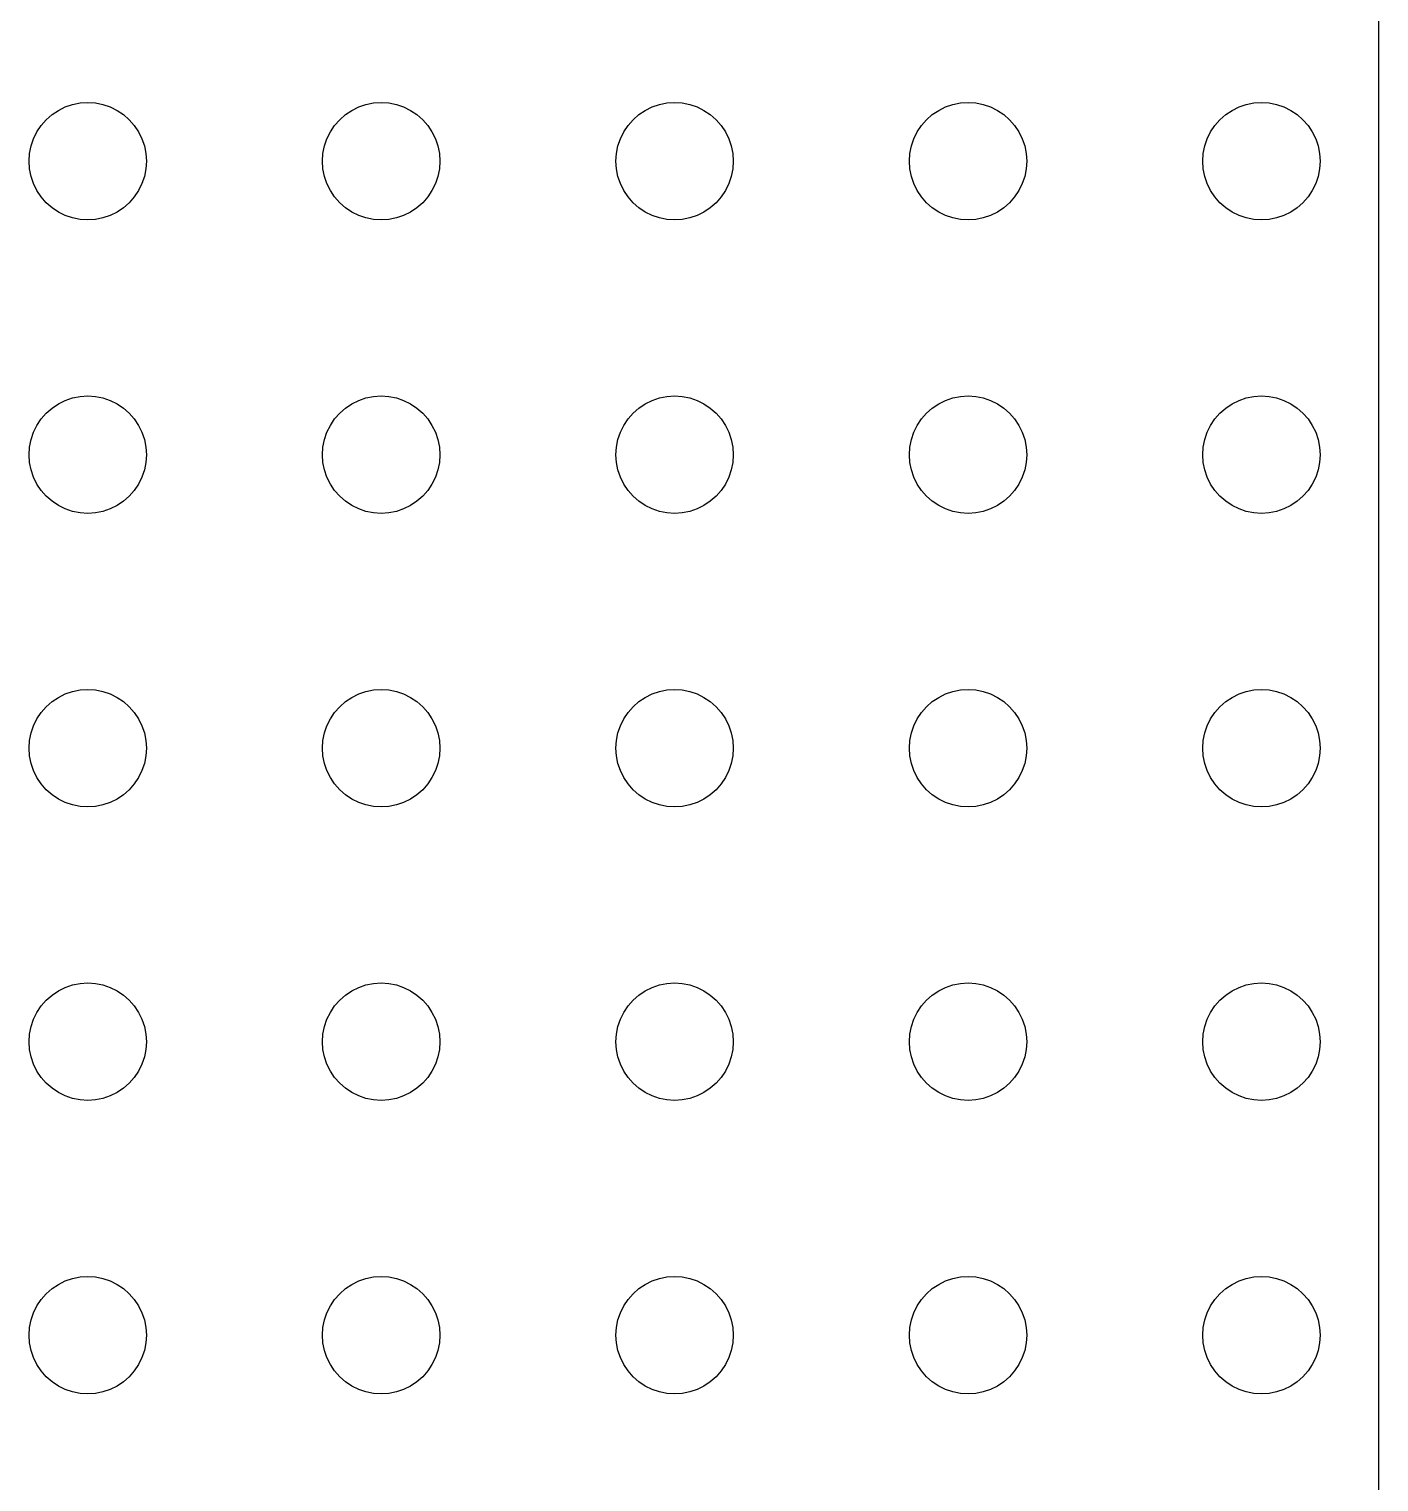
# Model space of a CAD drawing. Header units: metres. Extents: x -149 to 149, y -149 to 149.
# Drawn here: x 79.5 to 148.5, y 0 to 74.3 of the extents above; entities that cross this region are included whole.
import ezdxf

# ---------------------------------------------------------------- set-up
doc = ezdxf.new("R2010")
doc.units = ezdxf.units.M

msp = doc.modelspace()

# ---------------------------------------------------------------- linework, layer by layer
for p, q in [((148.505, -143.505), (148.505, 143.505)), ((80.3787, 69.6213), (80.6737, 69.8801)), ((80.6737, 69.8801), (81, 70.0981)), ((81, 70.0981), (81.3519, 70.2716)), ((81.3519, 70.2716), (81.7235, 70.3978)), ((81.7235, 70.3978), (82.1084, 70.4743)), ((82.1084, 70.4743), (82.5, 70.5)), ((82.5, 70.5), (82.8916, 70.4743)), ((82.8916, 70.4743), (83.2765, 70.3978)), ((83.2765, 70.3978), (83.648, 70.2716)), ((83.648, 70.2716), (84, 70.0981)), ((84, 70.0981), (84.3263, 69.8801)), ((84.3263, 69.8801), (84.6213, 69.6213)), ((95.3787, 69.6213), (95.6737, 69.8801)), ((95.6737, 69.8801), (96, 70.0981)), ((96, 70.0981), (96.3519, 70.2716)), ((96.3519, 70.2716), (96.7235, 70.3978)), ((96.7235, 70.3978), (97.1084, 70.4743)), ((97.1084, 70.4743), (97.5, 70.5)), ((97.5, 70.5), (97.8916, 70.4743)), ((97.8916, 70.4743), (98.2765, 70.3978)), ((98.2765, 70.3978), (98.648, 70.2716)), ((98.648, 70.2716), (99, 70.0981)), ((99, 70.0981), (99.3263, 69.8801)), ((99.3263, 69.8801), (99.6213, 69.6213)), ((110.379, 69.6213), (110.674, 69.8801)), ((110.674, 69.8801), (111, 70.0981)), ((111, 70.0981), (111.352, 70.2716)), ((111.352, 70.2716), (111.724, 70.3978)), ((111.724, 70.3978), (112.108, 70.4743)), ((112.108, 70.4743), (112.5, 70.5)), ((112.5, 70.5), (112.892, 70.4743)), ((112.892, 70.4743), (113.276, 70.3978)), ((113.276, 70.3978), (113.648, 70.2716)), ((113.648, 70.2716), (114, 70.0981)), ((114, 70.0981), (114.326, 69.8801)), ((114.326, 69.8801), (114.621, 69.6213)), ((125.379, 69.6213), (125.674, 69.8801)), ((125.674, 69.8801), (126, 70.0981)), ((126, 70.0981), (126.352, 70.2716)), ((126.352, 70.2716), (126.724, 70.3978)), ((126.724, 70.3978), (127.108, 70.4743)), ((127.108, 70.4743), (127.5, 70.5)), ((127.5, 70.5), (127.892, 70.4743)), ((127.892, 70.4743), (128.276, 70.3978)), ((128.276, 70.3978), (128.648, 70.2716)), ((128.648, 70.2716), (129, 70.0981)), ((129, 70.0981), (129.326, 69.8801)), ((129.326, 69.8801), (129.621, 69.6213)), ((140.379, 69.6213), (140.674, 69.8801)), ((140.674, 69.8801), (141, 70.0981)), ((141, 70.0981), (141.352, 70.2716)), ((141.352, 70.2716), (141.724, 70.3978)), ((141.724, 70.3978), (142.108, 70.4743)), ((142.108, 70.4743), (142.5, 70.5)), ((142.5, 70.5), (142.892, 70.4743)), ((142.892, 70.4743), (143.276, 70.3978)), ((143.276, 70.3978), (143.648, 70.2716)), ((143.648, 70.2716), (144, 70.0981)), ((144, 70.0981), (144.326, 69.8801)), ((144.326, 69.8801), (144.621, 69.6213)), ((79.9019, 69), (80.1199, 69.3263)), ((80.1199, 69.3263), (80.3787, 69.6213)), ((84.6213, 69.6213), (84.8801, 69.3263)), ((84.8801, 69.3263), (85.0981, 69)), ((94.9019, 69), (95.1199, 69.3263)), ((95.1199, 69.3263), (95.3787, 69.6213)), ((99.6213, 69.6213), (99.8801, 69.3263)), ((99.8801, 69.3263), (100.098, 69)), ((109.902, 69), (110.12, 69.3263)), ((110.12, 69.3263), (110.379, 69.6213)), ((114.621, 69.6213), (114.88, 69.3263)), ((114.88, 69.3263), (115.098, 69)), ((124.902, 69), (125.12, 69.3263)), ((125.12, 69.3263), (125.379, 69.6213)), ((129.621, 69.6213), (129.88, 69.3263)), ((129.88, 69.3263), (130.098, 69)), ((139.902, 69), (140.12, 69.3263)), ((140.12, 69.3263), (140.379, 69.6213)), ((144.621, 69.6213), (144.88, 69.3263)), ((144.88, 69.3263), (145.098, 69)), ((79.6022, 68.2765), (79.7284, 68.648)), ((79.7284, 68.648), (79.9019, 69)), ((85.0981, 69), (85.2716, 68.648)), ((85.2716, 68.648), (85.3978, 68.2765)), ((94.6022, 68.2765), (94.7284, 68.648)), ((94.7284, 68.648), (94.9019, 69)), ((100.098, 69), (100.272, 68.648)), ((100.272, 68.648), (100.398, 68.2765)), ((109.602, 68.2765), (109.728, 68.648)), ((109.728, 68.648), (109.902, 69)), ((115.098, 69), (115.272, 68.648)), ((115.272, 68.648), (115.398, 68.2765)), ((124.602, 68.2765), (124.728, 68.648)), ((124.728, 68.648), (124.902, 69)), ((130.098, 69), (130.272, 68.648)), ((130.272, 68.648), (130.398, 68.2765)), ((139.602, 68.2765), (139.728, 68.648)), ((139.728, 68.648), (139.902, 69)), ((145.098, 69), (145.272, 68.648)), ((145.272, 68.648), (145.398, 68.2765)), ((79.5, 67.5), (79.5257, 67.8916)), ((79.5257, 67.8916), (79.6022, 68.2765)), ((85.3978, 68.2765), (85.4743, 67.8916)), ((85.4743, 67.8916), (85.5, 67.5)), ((94.5, 67.5), (94.5257, 67.8916)), ((94.5257, 67.8916), (94.6022, 68.2765)), ((100.398, 68.2765), (100.474, 67.8916)), ((100.474, 67.8916), (100.5, 67.5)), ((109.5, 67.5), (109.526, 67.8916)), ((109.526, 67.8916), (109.602, 68.2765)), ((115.398, 68.2765), (115.474, 67.8916)), ((115.474, 67.8916), (115.5, 67.5)), ((124.5, 67.5), (124.526, 67.8916)), ((124.526, 67.8916), (124.602, 68.2765)), ((130.398, 68.2765), (130.474, 67.8916)), ((130.474, 67.8916), (130.5, 67.5)), ((139.5, 67.5), (139.526, 67.8916)), ((139.526, 67.8916), (139.602, 68.2765)), ((145.398, 68.2765), (145.474, 67.8916)), ((145.474, 67.8916), (145.5, 67.5)), ((79.5257, 67.1084), (79.5, 67.5)), ((79.6022, 66.7235), (79.5257, 67.1084)), ((85.4743, 67.1084), (85.3978, 66.7235)), ((85.5, 67.5), (85.4743, 67.1084)), ((94.5257, 67.1084), (94.5, 67.5)), ((94.6022, 66.7235), (94.5257, 67.1084)), ((100.474, 67.1084), (100.398, 66.7235)), ((100.5, 67.5), (100.474, 67.1084)), ((109.526, 67.1084), (109.5, 67.5)), ((109.602, 66.7235), (109.526, 67.1084)), ((115.474, 67.1084), (115.398, 66.7235)), ((115.5, 67.5), (115.474, 67.1084)), ((124.526, 67.1084), (124.5, 67.5)), ((124.602, 66.7235), (124.526, 67.1084)), ((130.474, 67.1084), (130.398, 66.7235)), ((130.5, 67.5), (130.474, 67.1084)), ((139.526, 67.1084), (139.5, 67.5)), ((139.602, 66.7235), (139.526, 67.1084)), ((145.474, 67.1084), (145.398, 66.7235)), ((145.5, 67.5), (145.474, 67.1084)), ((79.7284, 66.3519), (79.6022, 66.7235)), ((79.9019, 66), (79.7284, 66.3519)), ((85.2716, 66.3519), (85.0981, 66)), ((85.3978, 66.7235), (85.2716, 66.3519)), ((94.7284, 66.3519), (94.6022, 66.7235)), ((94.9019, 66), (94.7284, 66.3519)), ((100.272, 66.3519), (100.098, 66)), ((100.398, 66.7235), (100.272, 66.3519)), ((109.728, 66.3519), (109.602, 66.7235)), ((109.902, 66), (109.728, 66.3519)), ((115.272, 66.3519), (115.098, 66)), ((115.398, 66.7235), (115.272, 66.3519)), ((124.728, 66.3519), (124.602, 66.7235)), ((124.902, 66), (124.728, 66.3519)), ((130.272, 66.3519), (130.098, 66)), ((130.398, 66.7235), (130.272, 66.3519)), ((139.728, 66.3519), (139.602, 66.7235)), ((139.902, 66), (139.728, 66.3519)), ((145.272, 66.3519), (145.098, 66)), ((145.398, 66.7235), (145.272, 66.3519)), ((80.1199, 65.6737), (79.9019, 66)), ((80.3787, 65.3787), (80.1199, 65.6737)), ((80.6737, 65.1199), (80.3787, 65.3787)), ((84.6213, 65.3787), (84.3263, 65.1199)), ((84.8801, 65.6737), (84.6213, 65.3787)), ((85.0981, 66), (84.8801, 65.6737)), ((95.1199, 65.6737), (94.9019, 66)), ((95.3787, 65.3787), (95.1199, 65.6737)), ((95.6737, 65.1199), (95.3787, 65.3787)), ((99.6213, 65.3787), (99.3263, 65.1199)), ((99.8801, 65.6737), (99.6213, 65.3787)), ((100.098, 66), (99.8801, 65.6737)), ((110.12, 65.6737), (109.902, 66)), ((110.379, 65.3787), (110.12, 65.6737)), ((110.674, 65.1199), (110.379, 65.3787)), ((114.621, 65.3787), (114.326, 65.1199)), ((114.88, 65.6737), (114.621, 65.3787)), ((115.098, 66), (114.88, 65.6737)), ((125.12, 65.6737), (124.902, 66)), ((125.379, 65.3787), (125.12, 65.6737)), ((125.674, 65.1199), (125.379, 65.3787)), ((129.621, 65.3787), (129.326, 65.1199)), ((129.88, 65.6737), (129.621, 65.3787)), ((130.098, 66), (129.88, 65.6737)), ((140.12, 65.6737), (139.902, 66)), ((140.379, 65.3787), (140.12, 65.6737)), ((140.674, 65.1199), (140.379, 65.3787)), ((144.621, 65.3787), (144.326, 65.1199)), ((144.88, 65.6737), (144.621, 65.3787)), ((145.098, 66), (144.88, 65.6737)), ((81, 64.9019), (80.6737, 65.1199)), ((81.3519, 64.7284), (81, 64.9019)), ((81.7235, 64.6022), (81.3519, 64.7284)), ((82.1084, 64.5257), (81.7235, 64.6022)), ((83.2765, 64.6022), (82.8916, 64.5257)), ((83.648, 64.7284), (83.2765, 64.6022)), ((84, 64.9019), (83.648, 64.7284)), ((84.3263, 65.1199), (84, 64.9019)), ((96, 64.9019), (95.6737, 65.1199)), ((96.3519, 64.7284), (96, 64.9019)), ((96.7235, 64.6022), (96.3519, 64.7284)), ((97.1084, 64.5257), (96.7235, 64.6022)), ((98.2765, 64.6022), (97.8916, 64.5257)), ((98.648, 64.7284), (98.2765, 64.6022)), ((99, 64.9019), (98.648, 64.7284)), ((99.3263, 65.1199), (99, 64.9019)), ((111, 64.9019), (110.674, 65.1199)), ((111.352, 64.7284), (111, 64.9019)), ((111.724, 64.6022), (111.352, 64.7284)), ((112.108, 64.5257), (111.724, 64.6022)), ((113.276, 64.6022), (112.892, 64.5257)), ((113.648, 64.7284), (113.276, 64.6022)), ((114, 64.9019), (113.648, 64.7284)), ((114.326, 65.1199), (114, 64.9019)), ((126, 64.9019), (125.674, 65.1199)), ((126.352, 64.7284), (126, 64.9019)), ((126.724, 64.6022), (126.352, 64.7284)), ((127.108, 64.5257), (126.724, 64.6022)), ((128.276, 64.6022), (127.892, 64.5257)), ((128.648, 64.7284), (128.276, 64.6022)), ((129, 64.9019), (128.648, 64.7284)), ((129.326, 65.1199), (129, 64.9019)), ((141, 64.9019), (140.674, 65.1199)), ((141.352, 64.7284), (141, 64.9019)), ((141.724, 64.6022), (141.352, 64.7284)), ((142.108, 64.5257), (141.724, 64.6022)), ((143.276, 64.6022), (142.892, 64.5257)), ((143.648, 64.7284), (143.276, 64.6022)), ((144, 64.9019), (143.648, 64.7284)), ((144.326, 65.1199), (144, 64.9019)), ((82.5, 64.5), (82.1084, 64.5257)), ((82.8916, 64.5257), (82.5, 64.5)), ((97.5, 64.5), (97.1084, 64.5257)), ((97.8916, 64.5257), (97.5, 64.5)), ((112.5, 64.5), (112.108, 64.5257)), ((112.892, 64.5257), (112.5, 64.5)), ((127.5, 64.5), (127.108, 64.5257)), ((127.892, 64.5257), (127.5, 64.5)), ((142.5, 64.5), (142.108, 64.5257)), ((142.892, 64.5257), (142.5, 64.5)), ((80.6737, 54.8801), (81, 55.0981)), ((81, 55.0981), (81.3519, 55.2716)), ((81.3519, 55.2716), (81.7235, 55.3978)), ((81.7235, 55.3978), (82.1084, 55.4743)), ((82.1084, 55.4743), (82.5, 55.5)), ((82.5, 55.5), (82.8916, 55.4743)), ((82.8916, 55.4743), (83.2765, 55.3978)), ((83.2765, 55.3978), (83.648, 55.2716)), ((83.648, 55.2716), (84, 55.0981)), ((84, 55.0981), (84.3263, 54.8801)), ((95.6737, 54.8801), (96, 55.0981)), ((96, 55.0981), (96.3519, 55.2716)), ((96.3519, 55.2716), (96.7235, 55.3978)), ((96.7235, 55.3978), (97.1084, 55.4743)), ((97.1084, 55.4743), (97.5, 55.5)), ((97.5, 55.5), (97.8916, 55.4743)), ((97.8916, 55.4743), (98.2765, 55.3978)), ((98.2765, 55.3978), (98.648, 55.2716)), ((98.648, 55.2716), (99, 55.0981)), ((99, 55.0981), (99.3263, 54.8801)), ((110.674, 54.8801), (111, 55.0981)), ((111, 55.0981), (111.352, 55.2716)), ((111.352, 55.2716), (111.724, 55.3978)), ((111.724, 55.3978), (112.108, 55.4743)), ((112.108, 55.4743), (112.5, 55.5)), ((112.5, 55.5), (112.892, 55.4743)), ((112.892, 55.4743), (113.276, 55.3978)), ((113.276, 55.3978), (113.648, 55.2716)), ((113.648, 55.2716), (114, 55.0981)), ((114, 55.0981), (114.326, 54.8801)), ((125.674, 54.8801), (126, 55.0981)), ((126, 55.0981), (126.352, 55.2716)), ((126.352, 55.2716), (126.724, 55.3978)), ((126.724, 55.3978), (127.108, 55.4743)), ((127.108, 55.4743), (127.5, 55.5)), ((127.5, 55.5), (127.892, 55.4743)), ((127.892, 55.4743), (128.276, 55.3978)), ((128.276, 55.3978), (128.648, 55.2716)), ((128.648, 55.2716), (129, 55.0981)), ((129, 55.0981), (129.326, 54.8801)), ((140.674, 54.8801), (141, 55.0981)), ((141, 55.0981), (141.352, 55.2716)), ((141.352, 55.2716), (141.724, 55.3978)), ((141.724, 55.3978), (142.108, 55.4743)), ((142.108, 55.4743), (142.5, 55.5)), ((142.5, 55.5), (142.892, 55.4743)), ((142.892, 55.4743), (143.276, 55.3978)), ((143.276, 55.3978), (143.648, 55.2716)), ((143.648, 55.2716), (144, 55.0981)), ((144, 55.0981), (144.326, 54.8801)), ((79.9019, 54), (80.1199, 54.3263)), ((80.1199, 54.3263), (80.3787, 54.6213)), ((80.3787, 54.6213), (80.6737, 54.8801)), ((84.3263, 54.8801), (84.6213, 54.6213)), ((84.6213, 54.6213), (84.8801, 54.3263)), ((84.8801, 54.3263), (85.0981, 54)), ((94.9019, 54), (95.1199, 54.3263)), ((95.1199, 54.3263), (95.3787, 54.6213)), ((95.3787, 54.6213), (95.6737, 54.8801)), ((99.3263, 54.8801), (99.6213, 54.6213)), ((99.6213, 54.6213), (99.8801, 54.3263)), ((99.8801, 54.3263), (100.098, 54)), ((109.902, 54), (110.12, 54.3263)), ((110.12, 54.3263), (110.379, 54.6213)), ((110.379, 54.6213), (110.674, 54.8801)), ((114.326, 54.8801), (114.621, 54.6213)), ((114.621, 54.6213), (114.88, 54.3263)), ((114.88, 54.3263), (115.098, 54)), ((124.902, 54), (125.12, 54.3263)), ((125.12, 54.3263), (125.379, 54.6213)), ((125.379, 54.6213), (125.674, 54.8801)), ((129.326, 54.8801), (129.621, 54.6213)), ((129.621, 54.6213), (129.88, 54.3263)), ((129.88, 54.3263), (130.098, 54)), ((139.902, 54), (140.12, 54.3263)), ((140.12, 54.3263), (140.379, 54.6213)), ((140.379, 54.6213), (140.674, 54.8801)), ((144.326, 54.8801), (144.621, 54.6213)), ((144.621, 54.6213), (144.88, 54.3263)), ((144.88, 54.3263), (145.098, 54)), ((79.6022, 53.2765), (79.7284, 53.648)), ((79.7284, 53.648), (79.9019, 54)), ((85.0981, 54), (85.2716, 53.648)), ((85.2716, 53.648), (85.3978, 53.2765)), ((94.6022, 53.2765), (94.7284, 53.648)), ((94.7284, 53.648), (94.9019, 54)), ((100.098, 54), (100.272, 53.648)), ((100.272, 53.648), (100.398, 53.2765)), ((109.602, 53.2765), (109.728, 53.648)), ((109.728, 53.648), (109.902, 54)), ((115.098, 54), (115.272, 53.648)), ((115.272, 53.648), (115.398, 53.2765)), ((124.602, 53.2765), (124.728, 53.648)), ((124.728, 53.648), (124.902, 54)), ((130.098, 54), (130.272, 53.648)), ((130.272, 53.648), (130.398, 53.2765)), ((139.602, 53.2765), (139.728, 53.648)), ((139.728, 53.648), (139.902, 54)), ((145.098, 54), (145.272, 53.648)), ((145.272, 53.648), (145.398, 53.2765)), ((79.5, 52.5), (79.5257, 52.8916)), ((79.5257, 52.8916), (79.6022, 53.2765)), ((85.3978, 53.2765), (85.4743, 52.8916)), ((85.4743, 52.8916), (85.5, 52.5)), ((94.5, 52.5), (94.5257, 52.8916)), ((94.5257, 52.8916), (94.6022, 53.2765)), ((100.398, 53.2765), (100.474, 52.8916)), ((100.474, 52.8916), (100.5, 52.5)), ((109.5, 52.5), (109.526, 52.8916)), ((109.526, 52.8916), (109.602, 53.2765)), ((115.398, 53.2765), (115.474, 52.8916)), ((115.474, 52.8916), (115.5, 52.5)), ((124.5, 52.5), (124.526, 52.8916)), ((124.526, 52.8916), (124.602, 53.2765)), ((130.398, 53.2765), (130.474, 52.8916)), ((130.474, 52.8916), (130.5, 52.5)), ((139.5, 52.5), (139.526, 52.8916)), ((139.526, 52.8916), (139.602, 53.2765)), ((145.398, 53.2765), (145.474, 52.8916)), ((145.474, 52.8916), (145.5, 52.5)), ((79.5257, 52.1084), (79.5, 52.5)), ((79.6022, 51.7235), (79.5257, 52.1084)), ((85.4743, 52.1084), (85.3978, 51.7235)), ((85.5, 52.5), (85.4743, 52.1084)), ((94.5257, 52.1084), (94.5, 52.5)), ((94.6022, 51.7235), (94.5257, 52.1084)), ((100.474, 52.1084), (100.398, 51.7235)), ((100.5, 52.5), (100.474, 52.1084)), ((109.526, 52.1084), (109.5, 52.5)), ((109.602, 51.7235), (109.526, 52.1084)), ((115.474, 52.1084), (115.398, 51.7235)), ((115.5, 52.5), (115.474, 52.1084)), ((124.526, 52.1084), (124.5, 52.5)), ((124.602, 51.7235), (124.526, 52.1084)), ((130.474, 52.1084), (130.398, 51.7235)), ((130.5, 52.5), (130.474, 52.1084)), ((139.526, 52.1084), (139.5, 52.5)), ((139.602, 51.7235), (139.526, 52.1084)), ((145.474, 52.1084), (145.398, 51.7235)), ((145.5, 52.5), (145.474, 52.1084)), ((79.7284, 51.3519), (79.6022, 51.7235)), ((79.9019, 51), (79.7284, 51.3519)), ((85.2716, 51.3519), (85.0981, 51)), ((85.3978, 51.7235), (85.2716, 51.3519)), ((94.7284, 51.3519), (94.6022, 51.7235)), ((94.9019, 51), (94.7284, 51.3519)), ((100.272, 51.3519), (100.098, 51)), ((100.398, 51.7235), (100.272, 51.3519)), ((109.728, 51.3519), (109.602, 51.7235)), ((109.902, 51), (109.728, 51.3519)), ((115.272, 51.3519), (115.098, 51)), ((115.398, 51.7235), (115.272, 51.3519)), ((124.728, 51.3519), (124.602, 51.7235)), ((124.902, 51), (124.728, 51.3519)), ((130.272, 51.3519), (130.098, 51)), ((130.398, 51.7235), (130.272, 51.3519)), ((139.728, 51.3519), (139.602, 51.7235)), ((139.902, 51), (139.728, 51.3519)), ((145.272, 51.3519), (145.098, 51)), ((145.398, 51.7235), (145.272, 51.3519)), ((80.1199, 50.6737), (79.9019, 51)), ((80.3787, 50.3787), (80.1199, 50.6737)), ((84.8801, 50.6737), (84.6213, 50.3787)), ((85.0981, 51), (84.8801, 50.6737)), ((95.1199, 50.6737), (94.9019, 51)), ((95.3787, 50.3787), (95.1199, 50.6737)), ((99.8801, 50.6737), (99.6213, 50.3787)), ((100.098, 51), (99.8801, 50.6737)), ((110.12, 50.6737), (109.902, 51)), ((110.379, 50.3787), (110.12, 50.6737)), ((114.88, 50.6737), (114.621, 50.3787)), ((115.098, 51), (114.88, 50.6737)), ((125.12, 50.6737), (124.902, 51)), ((125.379, 50.3787), (125.12, 50.6737)), ((129.88, 50.6737), (129.621, 50.3787)), ((130.098, 51), (129.88, 50.6737)), ((140.12, 50.6737), (139.902, 51)), ((140.379, 50.3787), (140.12, 50.6737)), ((144.88, 50.6737), (144.621, 50.3787)), ((145.098, 51), (144.88, 50.6737)), ((80.6737, 50.1199), (80.3787, 50.3787)), ((81, 49.9019), (80.6737, 50.1199)), ((81.3519, 49.7284), (81, 49.9019)), ((84, 49.9019), (83.648, 49.7284)), ((84.3263, 50.1199), (84, 49.9019)), ((84.6213, 50.3787), (84.3263, 50.1199)), ((95.6737, 50.1199), (95.3787, 50.3787)), ((96, 49.9019), (95.6737, 50.1199)), ((96.3519, 49.7284), (96, 49.9019)), ((99, 49.9019), (98.648, 49.7284)), ((99.3263, 50.1199), (99, 49.9019)), ((99.6213, 50.3787), (99.3263, 50.1199)), ((110.674, 50.1199), (110.379, 50.3787)), ((111, 49.9019), (110.674, 50.1199)), ((111.352, 49.7284), (111, 49.9019)), ((114, 49.9019), (113.648, 49.7284)), ((114.326, 50.1199), (114, 49.9019)), ((114.621, 50.3787), (114.326, 50.1199)), ((125.674, 50.1199), (125.379, 50.3787)), ((126, 49.9019), (125.674, 50.1199)), ((126.352, 49.7284), (126, 49.9019)), ((129, 49.9019), (128.648, 49.7284)), ((129.326, 50.1199), (129, 49.9019)), ((129.621, 50.3787), (129.326, 50.1199)), ((140.674, 50.1199), (140.379, 50.3787)), ((141, 49.9019), (140.674, 50.1199)), ((141.352, 49.7284), (141, 49.9019)), ((144, 49.9019), (143.648, 49.7284)), ((144.326, 50.1199), (144, 49.9019)), ((144.621, 50.3787), (144.326, 50.1199)), ((81.7235, 49.6022), (81.3519, 49.7284)), ((82.1084, 49.5257), (81.7235, 49.6022)), ((82.5, 49.5), (82.1084, 49.5257)), ((82.8916, 49.5257), (82.5, 49.5)), ((83.2765, 49.6022), (82.8916, 49.5257)), ((83.648, 49.7284), (83.2765, 49.6022)), ((96.7235, 49.6022), (96.3519, 49.7284)), ((97.1084, 49.5257), (96.7235, 49.6022)), ((97.5, 49.5), (97.1084, 49.5257)), ((97.8916, 49.5257), (97.5, 49.5)), ((98.2765, 49.6022), (97.8916, 49.5257)), ((98.648, 49.7284), (98.2765, 49.6022)), ((111.724, 49.6022), (111.352, 49.7284)), ((112.108, 49.5257), (111.724, 49.6022)), ((112.5, 49.5), (112.108, 49.5257)), ((112.892, 49.5257), (112.5, 49.5)), ((113.276, 49.6022), (112.892, 49.5257)), ((113.648, 49.7284), (113.276, 49.6022)), ((126.724, 49.6022), (126.352, 49.7284)), ((127.108, 49.5257), (126.724, 49.6022)), ((127.5, 49.5), (127.108, 49.5257)), ((127.892, 49.5257), (127.5, 49.5)), ((128.276, 49.6022), (127.892, 49.5257)), ((128.648, 49.7284), (128.276, 49.6022)), ((141.724, 49.6022), (141.352, 49.7284)), ((142.108, 49.5257), (141.724, 49.6022)), ((142.5, 49.5), (142.108, 49.5257)), ((142.892, 49.5257), (142.5, 49.5)), ((143.276, 49.6022), (142.892, 49.5257)), ((143.648, 49.7284), (143.276, 49.6022)), ((80.6737, 39.8801), (81, 40.0981)), ((81, 40.0981), (81.3519, 40.2716)), ((81.3519, 40.2716), (81.7235, 40.3978)), ((81.7235, 40.3978), (82.1084, 40.4743)), ((82.1084, 40.4743), (82.5, 40.5)), ((82.5, 40.5), (82.8916, 40.4743)), ((82.8916, 40.4743), (83.2765, 40.3978)), ((83.2765, 40.3978), (83.648, 40.2716)), ((83.648, 40.2716), (84, 40.0981)), ((84, 40.0981), (84.3263, 39.8801)), ((95.6737, 39.8801), (96, 40.0981)), ((96, 40.0981), (96.3519, 40.2716)), ((96.3519, 40.2716), (96.7235, 40.3978)), ((96.7235, 40.3978), (97.1084, 40.4743)), ((97.1084, 40.4743), (97.5, 40.5)), ((97.5, 40.5), (97.8916, 40.4743)), ((97.8916, 40.4743), (98.2765, 40.3978)), ((98.2765, 40.3978), (98.648, 40.2716)), ((98.648, 40.2716), (99, 40.0981)), ((99, 40.0981), (99.3263, 39.8801)), ((110.674, 39.8801), (111, 40.0981)), ((111, 40.0981), (111.352, 40.2716)), ((111.352, 40.2716), (111.724, 40.3978)), ((111.724, 40.3978), (112.108, 40.4743)), ((112.108, 40.4743), (112.5, 40.5)), ((112.5, 40.5), (112.892, 40.4743)), ((112.892, 40.4743), (113.276, 40.3978)), ((113.276, 40.3978), (113.648, 40.2716)), ((113.648, 40.2716), (114, 40.0981)), ((114, 40.0981), (114.326, 39.8801)), ((125.674, 39.8801), (126, 40.0981)), ((126, 40.0981), (126.352, 40.2716)), ((126.352, 40.2716), (126.724, 40.3978)), ((126.724, 40.3978), (127.108, 40.4743)), ((127.108, 40.4743), (127.5, 40.5)), ((127.5, 40.5), (127.892, 40.4743)), ((127.892, 40.4743), (128.276, 40.3978)), ((128.276, 40.3978), (128.648, 40.2716)), ((128.648, 40.2716), (129, 40.0981)), ((129, 40.0981), (129.326, 39.8801)), ((140.674, 39.8801), (141, 40.0981)), ((141, 40.0981), (141.352, 40.2716)), ((141.352, 40.2716), (141.724, 40.3978)), ((141.724, 40.3978), (142.108, 40.4743)), ((142.108, 40.4743), (142.5, 40.5)), ((142.5, 40.5), (142.892, 40.4743)), ((142.892, 40.4743), (143.276, 40.3978)), ((143.276, 40.3978), (143.648, 40.2716)), ((143.648, 40.2716), (144, 40.0981)), ((144, 40.0981), (144.326, 39.8801)), ((80.1199, 39.3263), (80.3787, 39.6213)), ((80.3787, 39.6213), (80.6737, 39.8801)), ((84.3263, 39.8801), (84.6213, 39.6213)), ((84.6213, 39.6213), (84.8801, 39.3263)), ((95.1199, 39.3263), (95.3787, 39.6213)), ((95.3787, 39.6213), (95.6737, 39.8801)), ((99.3263, 39.8801), (99.6213, 39.6213)), ((99.6213, 39.6213), (99.8801, 39.3263)), ((110.12, 39.3263), (110.379, 39.6213)), ((110.379, 39.6213), (110.674, 39.8801)), ((114.326, 39.8801), (114.621, 39.6213)), ((114.621, 39.6213), (114.88, 39.3263)), ((125.12, 39.3263), (125.379, 39.6213)), ((125.379, 39.6213), (125.674, 39.8801)), ((129.326, 39.8801), (129.621, 39.6213)), ((129.621, 39.6213), (129.88, 39.3263)), ((140.12, 39.3263), (140.379, 39.6213)), ((140.379, 39.6213), (140.674, 39.8801)), ((144.326, 39.8801), (144.621, 39.6213)), ((144.621, 39.6213), (144.88, 39.3263)), ((79.6022, 38.2765), (79.7284, 38.648)), ((79.7284, 38.648), (79.9019, 39)), ((79.9019, 39), (80.1199, 39.3263)), ((84.8801, 39.3263), (85.0981, 39)), ((85.0981, 39), (85.2716, 38.648)), ((85.2716, 38.648), (85.3978, 38.2765)), ((94.6022, 38.2765), (94.7284, 38.648)), ((94.7284, 38.648), (94.9019, 39)), ((94.9019, 39), (95.1199, 39.3263)), ((99.8801, 39.3263), (100.098, 39)), ((100.098, 39), (100.272, 38.648)), ((100.272, 38.648), (100.398, 38.2765)), ((109.602, 38.2765), (109.728, 38.648)), ((109.728, 38.648), (109.902, 39)), ((109.902, 39), (110.12, 39.3263)), ((114.88, 39.3263), (115.098, 39)), ((115.098, 39), (115.272, 38.648)), ((115.272, 38.648), (115.398, 38.2765)), ((124.602, 38.2765), (124.728, 38.648)), ((124.728, 38.648), (124.902, 39)), ((124.902, 39), (125.12, 39.3263)), ((129.88, 39.3263), (130.098, 39)), ((130.098, 39), (130.272, 38.648)), ((130.272, 38.648), (130.398, 38.2765)), ((139.602, 38.2765), (139.728, 38.648)), ((139.728, 38.648), (139.902, 39)), ((139.902, 39), (140.12, 39.3263)), ((144.88, 39.3263), (145.098, 39)), ((145.098, 39), (145.272, 38.648)), ((145.272, 38.648), (145.398, 38.2765)), ((79.5, 37.5), (79.5257, 37.8916)), ((79.5257, 37.8916), (79.6022, 38.2765)), ((85.3978, 38.2765), (85.4743, 37.8916)), ((85.4743, 37.8916), (85.5, 37.5)), ((94.5, 37.5), (94.5257, 37.8916)), ((94.5257, 37.8916), (94.6022, 38.2765)), ((100.398, 38.2765), (100.474, 37.8916)), ((100.474, 37.8916), (100.5, 37.5)), ((109.5, 37.5), (109.526, 37.8916)), ((109.526, 37.8916), (109.602, 38.2765)), ((115.398, 38.2765), (115.474, 37.8916)), ((115.474, 37.8916), (115.5, 37.5)), ((124.5, 37.5), (124.526, 37.8916)), ((124.526, 37.8916), (124.602, 38.2765)), ((130.398, 38.2765), (130.474, 37.8916)), ((130.474, 37.8916), (130.5, 37.5)), ((139.5, 37.5), (139.526, 37.8916)), ((139.526, 37.8916), (139.602, 38.2765)), ((145.398, 38.2765), (145.474, 37.8916)), ((145.474, 37.8916), (145.5, 37.5)), ((79.5257, 37.1084), (79.5, 37.5)), ((85.5, 37.5), (85.4743, 37.1084)), ((94.5257, 37.1084), (94.5, 37.5)), ((100.5, 37.5), (100.474, 37.1084)), ((109.526, 37.1084), (109.5, 37.5)), ((115.5, 37.5), (115.474, 37.1084)), ((124.526, 37.1084), (124.5, 37.5)), ((130.5, 37.5), (130.474, 37.1084)), ((139.526, 37.1084), (139.5, 37.5)), ((145.5, 37.5), (145.474, 37.1084)), ((79.6022, 36.7235), (79.5257, 37.1084)), ((79.7284, 36.3519), (79.6022, 36.7235)), ((85.3978, 36.7235), (85.2716, 36.3519)), ((85.4743, 37.1084), (85.3978, 36.7235)), ((94.6022, 36.7235), (94.5257, 37.1084)), ((94.7284, 36.3519), (94.6022, 36.7235)), ((100.398, 36.7235), (100.272, 36.3519)), ((100.474, 37.1084), (100.398, 36.7235)), ((109.602, 36.7235), (109.526, 37.1084)), ((109.728, 36.3519), (109.602, 36.7235)), ((115.398, 36.7235), (115.272, 36.3519)), ((115.474, 37.1084), (115.398, 36.7235)), ((124.602, 36.7235), (124.526, 37.1084)), ((124.728, 36.3519), (124.602, 36.7235)), ((130.398, 36.7235), (130.272, 36.3519)), ((130.474, 37.1084), (130.398, 36.7235)), ((139.602, 36.7235), (139.526, 37.1084)), ((139.728, 36.3519), (139.602, 36.7235)), ((145.398, 36.7235), (145.272, 36.3519)), ((145.474, 37.1084), (145.398, 36.7235)), ((79.9019, 36), (79.7284, 36.3519)), ((80.1199, 35.6737), (79.9019, 36)), ((80.3787, 35.3787), (80.1199, 35.6737)), ((84.8801, 35.6737), (84.6213, 35.3787)), ((85.0981, 36), (84.8801, 35.6737)), ((85.2716, 36.3519), (85.0981, 36)), ((94.9019, 36), (94.7284, 36.3519)), ((95.1199, 35.6737), (94.9019, 36)), ((95.3787, 35.3787), (95.1199, 35.6737)), ((99.8801, 35.6737), (99.6213, 35.3787)), ((100.098, 36), (99.8801, 35.6737)), ((100.272, 36.3519), (100.098, 36)), ((109.902, 36), (109.728, 36.3519)), ((110.12, 35.6737), (109.902, 36)), ((110.379, 35.3787), (110.12, 35.6737)), ((114.88, 35.6737), (114.621, 35.3787)), ((115.098, 36), (114.88, 35.6737)), ((115.272, 36.3519), (115.098, 36)), ((124.902, 36), (124.728, 36.3519)), ((125.12, 35.6737), (124.902, 36)), ((125.379, 35.3787), (125.12, 35.6737)), ((129.88, 35.6737), (129.621, 35.3787)), ((130.098, 36), (129.88, 35.6737)), ((130.272, 36.3519), (130.098, 36)), ((139.902, 36), (139.728, 36.3519)), ((140.12, 35.6737), (139.902, 36)), ((140.379, 35.3787), (140.12, 35.6737)), ((144.88, 35.6737), (144.621, 35.3787)), ((145.098, 36), (144.88, 35.6737)), ((145.272, 36.3519), (145.098, 36)), ((80.6737, 35.1199), (80.3787, 35.3787)), ((81, 34.9019), (80.6737, 35.1199)), ((81.3519, 34.7284), (81, 34.9019)), ((84, 34.9019), (83.648, 34.7284)), ((84.3263, 35.1199), (84, 34.9019)), ((84.6213, 35.3787), (84.3263, 35.1199)), ((95.6737, 35.1199), (95.3787, 35.3787)), ((96, 34.9019), (95.6737, 35.1199)), ((96.3519, 34.7284), (96, 34.9019)), ((99, 34.9019), (98.648, 34.7284)), ((99.3263, 35.1199), (99, 34.9019)), ((99.6213, 35.3787), (99.3263, 35.1199)), ((110.674, 35.1199), (110.379, 35.3787)), ((111, 34.9019), (110.674, 35.1199)), ((111.352, 34.7284), (111, 34.9019)), ((114, 34.9019), (113.648, 34.7284)), ((114.326, 35.1199), (114, 34.9019)), ((114.621, 35.3787), (114.326, 35.1199)), ((125.674, 35.1199), (125.379, 35.3787)), ((126, 34.9019), (125.674, 35.1199)), ((126.352, 34.7284), (126, 34.9019)), ((129, 34.9019), (128.648, 34.7284)), ((129.326, 35.1199), (129, 34.9019)), ((129.621, 35.3787), (129.326, 35.1199)), ((140.674, 35.1199), (140.379, 35.3787)), ((141, 34.9019), (140.674, 35.1199)), ((141.352, 34.7284), (141, 34.9019)), ((144, 34.9019), (143.648, 34.7284)), ((144.326, 35.1199), (144, 34.9019)), ((144.621, 35.3787), (144.326, 35.1199)), ((81.7235, 34.6022), (81.3519, 34.7284)), ((82.1084, 34.5257), (81.7235, 34.6022)), ((82.5, 34.5), (82.1084, 34.5257)), ((82.8916, 34.5257), (82.5, 34.5)), ((83.2765, 34.6022), (82.8916, 34.5257)), ((83.648, 34.7284), (83.2765, 34.6022)), ((96.7235, 34.6022), (96.3519, 34.7284)), ((97.1084, 34.5257), (96.7235, 34.6022)), ((97.5, 34.5), (97.1084, 34.5257)), ((97.8916, 34.5257), (97.5, 34.5)), ((98.2765, 34.6022), (97.8916, 34.5257)), ((98.648, 34.7284), (98.2765, 34.6022)), ((111.724, 34.6022), (111.352, 34.7284)), ((112.108, 34.5257), (111.724, 34.6022)), ((112.5, 34.5), (112.108, 34.5257)), ((112.892, 34.5257), (112.5, 34.5)), ((113.276, 34.6022), (112.892, 34.5257)), ((113.648, 34.7284), (113.276, 34.6022)), ((126.724, 34.6022), (126.352, 34.7284)), ((127.108, 34.5257), (126.724, 34.6022)), ((127.5, 34.5), (127.108, 34.5257)), ((127.892, 34.5257), (127.5, 34.5)), ((128.276, 34.6022), (127.892, 34.5257)), ((128.648, 34.7284), (128.276, 34.6022)), ((141.724, 34.6022), (141.352, 34.7284)), ((142.108, 34.5257), (141.724, 34.6022)), ((142.5, 34.5), (142.108, 34.5257)), ((142.892, 34.5257), (142.5, 34.5)), ((143.276, 34.6022), (142.892, 34.5257)), ((143.648, 34.7284), (143.276, 34.6022)), ((81, 25.0981), (81.3519, 25.2716)), ((81.3519, 25.2716), (81.7235, 25.3978)), ((81.7235, 25.3978), (82.1084, 25.4743)), ((82.1084, 25.4743), (82.5, 25.5)), ((82.5, 25.5), (82.8916, 25.4743)), ((82.8916, 25.4743), (83.2765, 25.3978)), ((83.2765, 25.3978), (83.648, 25.2716)), ((83.648, 25.2716), (84, 25.0981)), ((96, 25.0981), (96.3519, 25.2716)), ((96.3519, 25.2716), (96.7235, 25.3978)), ((96.7235, 25.3978), (97.1084, 25.4743)), ((97.1084, 25.4743), (97.5, 25.5)), ((97.5, 25.5), (97.8916, 25.4743)), ((97.8916, 25.4743), (98.2765, 25.3978)), ((98.2765, 25.3978), (98.648, 25.2716)), ((98.648, 25.2716), (99, 25.0981)), ((111, 25.0981), (111.352, 25.2716)), ((111.352, 25.2716), (111.724, 25.3978)), ((111.724, 25.3978), (112.108, 25.4743)), ((112.108, 25.4743), (112.5, 25.5)), ((112.5, 25.5), (112.892, 25.4743)), ((112.892, 25.4743), (113.276, 25.3978)), ((113.276, 25.3978), (113.648, 25.2716)), ((113.648, 25.2716), (114, 25.0981)), ((126, 25.0981), (126.352, 25.2716)), ((126.352, 25.2716), (126.724, 25.3978)), ((126.724, 25.3978), (127.108, 25.4743)), ((127.108, 25.4743), (127.5, 25.5)), ((127.5, 25.5), (127.892, 25.4743)), ((127.892, 25.4743), (128.276, 25.3978)), ((128.276, 25.3978), (128.648, 25.2716)), ((128.648, 25.2716), (129, 25.0981)), ((141, 25.0981), (141.352, 25.2716)), ((141.352, 25.2716), (141.724, 25.3978)), ((141.724, 25.3978), (142.108, 25.4743)), ((142.108, 25.4743), (142.5, 25.5)), ((142.5, 25.5), (142.892, 25.4743)), ((142.892, 25.4743), (143.276, 25.3978)), ((143.276, 25.3978), (143.648, 25.2716)), ((143.648, 25.2716), (144, 25.0981)), ((80.1199, 24.3263), (80.3787, 24.6213)), ((80.3787, 24.6213), (80.6737, 24.8801)), ((80.6737, 24.8801), (81, 25.0981)), ((84, 25.0981), (84.3263, 24.8801)), ((84.3263, 24.8801), (84.6213, 24.6213)), ((84.6213, 24.6213), (84.8801, 24.3263)), ((95.1199, 24.3263), (95.3787, 24.6213)), ((95.3787, 24.6213), (95.6737, 24.8801)), ((95.6737, 24.8801), (96, 25.0981)), ((99, 25.0981), (99.3263, 24.8801)), ((99.3263, 24.8801), (99.6213, 24.6213)), ((99.6213, 24.6213), (99.8801, 24.3263)), ((110.12, 24.3263), (110.379, 24.6213)), ((110.379, 24.6213), (110.674, 24.8801)), ((110.674, 24.8801), (111, 25.0981)), ((114, 25.0981), (114.326, 24.8801)), ((114.326, 24.8801), (114.621, 24.6213)), ((114.621, 24.6213), (114.88, 24.3263)), ((125.12, 24.3263), (125.379, 24.6213)), ((125.379, 24.6213), (125.674, 24.8801)), ((125.674, 24.8801), (126, 25.0981)), ((129, 25.0981), (129.326, 24.8801)), ((129.326, 24.8801), (129.621, 24.6213)), ((129.621, 24.6213), (129.88, 24.3263)), ((140.12, 24.3263), (140.379, 24.6213)), ((140.379, 24.6213), (140.674, 24.8801)), ((140.674, 24.8801), (141, 25.0981)), ((144, 25.0981), (144.326, 24.8801)), ((144.326, 24.8801), (144.621, 24.6213)), ((144.621, 24.6213), (144.88, 24.3263)), ((79.7284, 23.648), (79.9019, 24)), ((79.9019, 24), (80.1199, 24.3263)), ((84.8801, 24.3263), (85.0981, 24)), ((85.0981, 24), (85.2716, 23.648)), ((94.7284, 23.648), (94.9019, 24)), ((94.9019, 24), (95.1199, 24.3263)), ((99.8801, 24.3263), (100.098, 24)), ((100.098, 24), (100.272, 23.648)), ((109.728, 23.648), (109.902, 24)), ((109.902, 24), (110.12, 24.3263)), ((114.88, 24.3263), (115.098, 24)), ((115.098, 24), (115.272, 23.648)), ((124.728, 23.648), (124.902, 24)), ((124.902, 24), (125.12, 24.3263)), ((129.88, 24.3263), (130.098, 24)), ((130.098, 24), (130.272, 23.648)), ((139.728, 23.648), (139.902, 24)), ((139.902, 24), (140.12, 24.3263)), ((144.88, 24.3263), (145.098, 24)), ((145.098, 24), (145.272, 23.648)), ((79.5257, 22.8916), (79.6022, 23.2764)), ((79.6022, 23.2764), (79.7284, 23.648)), ((85.2716, 23.648), (85.3978, 23.2764)), ((85.3978, 23.2764), (85.4743, 22.8916)), ((94.5257, 22.8916), (94.6022, 23.2764)), ((94.6022, 23.2764), (94.7284, 23.648)), ((100.272, 23.648), (100.398, 23.2764)), ((100.398, 23.2764), (100.474, 22.8916)), ((109.526, 22.8916), (109.602, 23.2764)), ((109.602, 23.2764), (109.728, 23.648)), ((115.272, 23.648), (115.398, 23.2764)), ((115.398, 23.2764), (115.474, 22.8916)), ((124.526, 22.8916), (124.602, 23.2764)), ((124.602, 23.2764), (124.728, 23.648)), ((130.272, 23.648), (130.398, 23.2764)), ((130.398, 23.2764), (130.474, 22.8916)), ((139.526, 22.8916), (139.602, 23.2764)), ((139.602, 23.2764), (139.728, 23.648)), ((145.272, 23.648), (145.398, 23.2764)), ((145.398, 23.2764), (145.474, 22.8916)), ((79.5, 22.5), (79.5257, 22.8916)), ((79.5257, 22.1084), (79.5, 22.5)), ((85.4743, 22.8916), (85.5, 22.5)), ((85.5, 22.5), (85.4743, 22.1084)), ((94.5, 22.5), (94.5257, 22.8916)), ((94.5257, 22.1084), (94.5, 22.5)), ((100.474, 22.8916), (100.5, 22.5)), ((100.5, 22.5), (100.474, 22.1084)), ((109.5, 22.5), (109.526, 22.8916)), ((109.526, 22.1084), (109.5, 22.5)), ((115.474, 22.8916), (115.5, 22.5)), ((115.5, 22.5), (115.474, 22.1084)), ((124.5, 22.5), (124.526, 22.8916)), ((124.526, 22.1084), (124.5, 22.5)), ((130.474, 22.8916), (130.5, 22.5)), ((130.5, 22.5), (130.474, 22.1084)), ((139.5, 22.5), (139.526, 22.8916)), ((139.526, 22.1084), (139.5, 22.5)), ((145.474, 22.8916), (145.5, 22.5)), ((145.5, 22.5), (145.474, 22.1084)), ((79.6022, 21.7235), (79.5257, 22.1084)), ((79.7284, 21.3519), (79.6022, 21.7235)), ((85.3978, 21.7235), (85.2716, 21.3519)), ((85.4743, 22.1084), (85.3978, 21.7235)), ((94.6022, 21.7235), (94.5257, 22.1084)), ((94.7284, 21.3519), (94.6022, 21.7235)), ((100.398, 21.7235), (100.272, 21.3519)), ((100.474, 22.1084), (100.398, 21.7235)), ((109.602, 21.7235), (109.526, 22.1084)), ((109.728, 21.3519), (109.602, 21.7235)), ((115.398, 21.7235), (115.272, 21.3519)), ((115.474, 22.1084), (115.398, 21.7235)), ((124.602, 21.7235), (124.526, 22.1084)), ((124.728, 21.3519), (124.602, 21.7235)), ((130.398, 21.7235), (130.272, 21.3519)), ((130.474, 22.1084), (130.398, 21.7235)), ((139.602, 21.7235), (139.526, 22.1084)), ((139.728, 21.3519), (139.602, 21.7235)), ((145.398, 21.7235), (145.272, 21.3519)), ((145.474, 22.1084), (145.398, 21.7235)), ((79.9019, 21), (79.7284, 21.3519)), ((80.1199, 20.6737), (79.9019, 21)), ((85.0981, 21), (84.8801, 20.6737)), ((85.2716, 21.3519), (85.0981, 21)), ((94.9019, 21), (94.7284, 21.3519)), ((95.1199, 20.6737), (94.9019, 21)), ((100.098, 21), (99.8801, 20.6737)), ((100.272, 21.3519), (100.098, 21)), ((109.902, 21), (109.728, 21.3519)), ((110.12, 20.6737), (109.902, 21)), ((115.098, 21), (114.88, 20.6737)), ((115.272, 21.3519), (115.098, 21)), ((124.902, 21), (124.728, 21.3519)), ((125.12, 20.6737), (124.902, 21)), ((130.098, 21), (129.88, 20.6737)), ((130.272, 21.3519), (130.098, 21)), ((139.902, 21), (139.728, 21.3519)), ((140.12, 20.6737), (139.902, 21)), ((145.098, 21), (144.88, 20.6737)), ((145.272, 21.3519), (145.098, 21)), ((80.3787, 20.3787), (80.1199, 20.6737)), ((80.6737, 20.1199), (80.3787, 20.3787)), ((81, 19.9019), (80.6737, 20.1199)), ((84.3263, 20.1199), (84, 19.9019)), ((84.6213, 20.3787), (84.3263, 20.1199)), ((84.8801, 20.6737), (84.6213, 20.3787)), ((95.3787, 20.3787), (95.1199, 20.6737)), ((95.6737, 20.1199), (95.3787, 20.3787)), ((96, 19.9019), (95.6737, 20.1199)), ((99.3263, 20.1199), (99, 19.9019)), ((99.6213, 20.3787), (99.3263, 20.1199)), ((99.8801, 20.6737), (99.6213, 20.3787)), ((110.379, 20.3787), (110.12, 20.6737)), ((110.674, 20.1199), (110.379, 20.3787)), ((111, 19.9019), (110.674, 20.1199)), ((114.326, 20.1199), (114, 19.9019)), ((114.621, 20.3787), (114.326, 20.1199)), ((114.88, 20.6737), (114.621, 20.3787)), ((125.379, 20.3787), (125.12, 20.6737)), ((125.674, 20.1199), (125.379, 20.3787)), ((126, 19.9019), (125.674, 20.1199)), ((129.326, 20.1199), (129, 19.9019)), ((129.621, 20.3787), (129.326, 20.1199)), ((129.88, 20.6737), (129.621, 20.3787)), ((140.379, 20.3787), (140.12, 20.6737)), ((140.674, 20.1199), (140.379, 20.3787)), ((141, 19.9019), (140.674, 20.1199)), ((144.326, 20.1199), (144, 19.9019)), ((144.621, 20.3787), (144.326, 20.1199)), ((144.88, 20.6737), (144.621, 20.3787)), ((81.3519, 19.7283), (81, 19.9019)), ((81.7235, 19.6022), (81.3519, 19.7283)), ((82.1084, 19.5257), (81.7235, 19.6022)), ((82.5, 19.5), (82.1084, 19.5257)), ((82.8916, 19.5257), (82.5, 19.5)), ((83.2765, 19.6022), (82.8916, 19.5257)), ((83.648, 19.7283), (83.2765, 19.6022)), ((84, 19.9019), (83.648, 19.7283)), ((96.3519, 19.7283), (96, 19.9019)), ((96.7235, 19.6022), (96.3519, 19.7283)), ((97.1084, 19.5257), (96.7235, 19.6022)), ((97.5, 19.5), (97.1084, 19.5257)), ((97.8916, 19.5257), (97.5, 19.5)), ((98.2765, 19.6022), (97.8916, 19.5257)), ((98.648, 19.7283), (98.2765, 19.6022)), ((99, 19.9019), (98.648, 19.7283)), ((111.352, 19.7283), (111, 19.9019)), ((111.724, 19.6022), (111.352, 19.7283)), ((112.108, 19.5257), (111.724, 19.6022)), ((112.5, 19.5), (112.108, 19.5257)), ((112.892, 19.5257), (112.5, 19.5)), ((113.276, 19.6022), (112.892, 19.5257)), ((113.648, 19.7283), (113.276, 19.6022)), ((114, 19.9019), (113.648, 19.7283)), ((126.352, 19.7283), (126, 19.9019)), ((126.724, 19.6022), (126.352, 19.7283)), ((127.108, 19.5257), (126.724, 19.6022)), ((127.5, 19.5), (127.108, 19.5257)), ((127.892, 19.5257), (127.5, 19.5)), ((128.276, 19.6022), (127.892, 19.5257)), ((128.648, 19.7283), (128.276, 19.6022)), ((129, 19.9019), (128.648, 19.7283)), ((141.352, 19.7283), (141, 19.9019)), ((141.724, 19.6022), (141.352, 19.7283)), ((142.108, 19.5257), (141.724, 19.6022)), ((142.5, 19.5), (142.108, 19.5257)), ((142.892, 19.5257), (142.5, 19.5)), ((143.276, 19.6022), (142.892, 19.5257)), ((143.648, 19.7283), (143.276, 19.6022)), ((144, 19.9019), (143.648, 19.7283)), ((81.3519, 10.2716), (81.7235, 10.3978)), ((81.7235, 10.3978), (82.1084, 10.4743)), ((82.1084, 10.4743), (82.5, 10.5)), ((82.5, 10.5), (82.8916, 10.4743)), ((82.8916, 10.4743), (83.2765, 10.3978)), ((83.2765, 10.3978), (83.648, 10.2716)), ((96.3519, 10.2716), (96.7235, 10.3978)), ((96.7235, 10.3978), (97.1084, 10.4743)), ((97.1084, 10.4743), (97.5, 10.5)), ((97.5, 10.5), (97.8916, 10.4743)), ((97.8916, 10.4743), (98.2765, 10.3978)), ((98.2765, 10.3978), (98.648, 10.2716)), ((111.352, 10.2716), (111.724, 10.3978)), ((111.724, 10.3978), (112.108, 10.4743)), ((112.108, 10.4743), (112.5, 10.5)), ((112.5, 10.5), (112.892, 10.4743)), ((112.892, 10.4743), (113.276, 10.3978)), ((113.276, 10.3978), (113.648, 10.2716)), ((126.352, 10.2716), (126.724, 10.3978)), ((126.724, 10.3978), (127.108, 10.4743)), ((127.108, 10.4743), (127.5, 10.5)), ((127.5, 10.5), (127.892, 10.4743)), ((127.892, 10.4743), (128.276, 10.3978)), ((128.276, 10.3978), (128.648, 10.2716)), ((141.352, 10.2716), (141.724, 10.3978)), ((141.724, 10.3978), (142.108, 10.4743)), ((142.108, 10.4743), (142.5, 10.5)), ((142.5, 10.5), (142.892, 10.4743)), ((142.892, 10.4743), (143.276, 10.3978)), ((143.276, 10.3978), (143.648, 10.2716)), ((80.3787, 9.62131), (80.6737, 9.88005)), ((80.6737, 9.88005), (81, 10.0981)), ((81, 10.0981), (81.3519, 10.2716)), ((83.648, 10.2716), (84, 10.0981)), ((84, 10.0981), (84.3263, 9.88005)), ((84.3263, 9.88005), (84.6213, 9.62131)), ((95.3787, 9.62131), (95.6737, 9.88005)), ((95.6737, 9.88005), (96, 10.0981)), ((96, 10.0981), (96.3519, 10.2716)), ((98.648, 10.2716), (99, 10.0981)), ((99, 10.0981), (99.3263, 9.88005)), ((99.3263, 9.88005), (99.6213, 9.62131)), ((110.379, 9.62131), (110.674, 9.88005)), ((110.674, 9.88005), (111, 10.0981)), ((111, 10.0981), (111.352, 10.2716)), ((113.648, 10.2716), (114, 10.0981)), ((114, 10.0981), (114.326, 9.88005)), ((114.326, 9.88005), (114.621, 9.62131)), ((125.379, 9.62131), (125.674, 9.88005)), ((125.674, 9.88005), (126, 10.0981)), ((126, 10.0981), (126.352, 10.2716)), ((128.648, 10.2716), (129, 10.0981)), ((129, 10.0981), (129.326, 9.88005)), ((129.326, 9.88005), (129.621, 9.62131)), ((140.379, 9.62131), (140.674, 9.88005)), ((140.674, 9.88005), (141, 10.0981)), ((141, 10.0981), (141.352, 10.2716)), ((143.648, 10.2716), (144, 10.0981)), ((144, 10.0981), (144.326, 9.88005)), ((144.326, 9.88005), (144.621, 9.62131)), ((79.7284, 8.64804), (79.9019, 9)), ((79.9019, 9), (80.1199, 9.32628)), ((80.1199, 9.32628), (80.3787, 9.62131)), ((84.6213, 9.62131), (84.8801, 9.32628)), ((84.8801, 9.32628), (85.0981, 9)), ((85.0981, 9), (85.2716, 8.64804)), ((94.7284, 8.64804), (94.9019, 9)), ((94.9019, 9), (95.1199, 9.32628)), ((95.1199, 9.32628), (95.3787, 9.62131)), ((99.6213, 9.62131), (99.8801, 9.32628)), ((99.8801, 9.32628), (100.098, 9)), ((100.098, 9), (100.272, 8.64804)), ((109.728, 8.64804), (109.902, 9)), ((109.902, 9), (110.12, 9.32628)), ((110.12, 9.32628), (110.379, 9.62131)), ((114.621, 9.62131), (114.88, 9.32628)), ((114.88, 9.32628), (115.098, 9)), ((115.098, 9), (115.272, 8.64804)), ((124.728, 8.64804), (124.902, 9)), ((124.902, 9), (125.12, 9.32628)), ((125.12, 9.32628), (125.379, 9.62131)), ((129.621, 9.62131), (129.88, 9.32628)), ((129.88, 9.32628), (130.098, 9)), ((130.098, 9), (130.272, 8.64804)), ((139.728, 8.64804), (139.902, 9)), ((139.902, 9), (140.12, 9.32628)), ((140.12, 9.32628), (140.379, 9.62131)), ((144.621, 9.62131), (144.88, 9.32628)), ((144.88, 9.32628), (145.098, 9)), ((145.098, 9), (145.272, 8.64804)), ((79.5257, 7.89157), (79.6022, 8.27644)), ((79.6022, 8.27644), (79.7284, 8.64804)), ((85.2716, 8.64804), (85.3978, 8.27644)), ((85.3978, 8.27644), (85.4743, 7.89157)), ((94.5257, 7.89157), (94.6022, 8.27644)), ((94.6022, 8.27644), (94.7284, 8.64804)), ((100.272, 8.64804), (100.398, 8.27644)), ((100.398, 8.27644), (100.474, 7.89157)), ((109.526, 7.89157), (109.602, 8.27644)), ((109.602, 8.27644), (109.728, 8.64804)), ((115.272, 8.64804), (115.398, 8.27644)), ((115.398, 8.27644), (115.474, 7.89157)), ((124.526, 7.89157), (124.602, 8.27644)), ((124.602, 8.27644), (124.728, 8.64804)), ((130.272, 8.64804), (130.398, 8.27644)), ((130.398, 8.27644), (130.474, 7.89157)), ((139.526, 7.89157), (139.602, 8.27644)), ((139.602, 8.27644), (139.728, 8.64804)), ((145.272, 8.64804), (145.398, 8.27644)), ((145.398, 8.27644), (145.474, 7.89157)), ((79.5, 7.5), (79.5257, 7.89157)), ((79.5257, 7.10841), (79.5, 7.5)), ((85.4743, 7.89157), (85.5, 7.5)), ((85.5, 7.5), (85.4743, 7.10841)), ((94.5, 7.5), (94.5257, 7.89157)), ((94.5257, 7.10841), (94.5, 7.5)), ((100.474, 7.89157), (100.5, 7.5)), ((100.5, 7.5), (100.474, 7.10841)), ((109.5, 7.5), (109.526, 7.89157)), ((109.526, 7.10841), (109.5, 7.5)), ((115.474, 7.89157), (115.5, 7.5)), ((115.5, 7.5), (115.474, 7.10841)), ((124.5, 7.5), (124.526, 7.89157)), ((124.526, 7.10841), (124.5, 7.5)), ((130.474, 7.89157), (130.5, 7.5)), ((130.5, 7.5), (130.474, 7.10841)), ((139.5, 7.5), (139.526, 7.89157)), ((139.526, 7.10841), (139.5, 7.5)), ((145.474, 7.89157), (145.5, 7.5)), ((145.5, 7.5), (145.474, 7.10841)), ((79.6022, 6.72354), (79.5257, 7.10841)), ((79.7284, 6.35194), (79.6022, 6.72354)), ((85.3978, 6.72354), (85.2716, 6.35194)), ((85.4743, 7.10841), (85.3978, 6.72354)), ((94.6022, 6.72354), (94.5257, 7.10841)), ((94.7284, 6.35194), (94.6022, 6.72354)), ((100.398, 6.72354), (100.272, 6.35194)), ((100.474, 7.10841), (100.398, 6.72354)), ((109.602, 6.72354), (109.526, 7.10841)), ((109.728, 6.35194), (109.602, 6.72354)), ((115.398, 6.72354), (115.272, 6.35194)), ((115.474, 7.10841), (115.398, 6.72354)), ((124.602, 6.72354), (124.526, 7.10841)), ((124.728, 6.35194), (124.602, 6.72354)), ((130.398, 6.72354), (130.272, 6.35194)), ((130.474, 7.10841), (130.398, 6.72354)), ((139.602, 6.72354), (139.526, 7.10841)), ((139.728, 6.35194), (139.602, 6.72354)), ((145.398, 6.72354), (145.272, 6.35194)), ((145.474, 7.10841), (145.398, 6.72354)), ((79.9019, 6), (79.7284, 6.35194)), ((80.1199, 5.67371), (79.9019, 6)), ((85.0981, 6), (84.8801, 5.67371)), ((85.2716, 6.35194), (85.0981, 6)), ((94.9019, 6), (94.7284, 6.35194)), ((95.1199, 5.67371), (94.9019, 6)), ((100.098, 6), (99.8801, 5.67371)), ((100.272, 6.35194), (100.098, 6)), ((109.902, 6), (109.728, 6.35194)), ((110.12, 5.67371), (109.902, 6)), ((115.098, 6), (114.88, 5.67371)), ((115.272, 6.35194), (115.098, 6)), ((124.902, 6), (124.728, 6.35194)), ((125.12, 5.67371), (124.902, 6)), ((130.098, 6), (129.88, 5.67371)), ((130.272, 6.35194), (130.098, 6)), ((139.902, 6), (139.728, 6.35194)), ((140.12, 5.67371), (139.902, 6)), ((145.098, 6), (144.88, 5.67371)), ((145.272, 6.35194), (145.098, 6)), ((80.3787, 5.37868), (80.1199, 5.67371)), ((80.6737, 5.11993), (80.3787, 5.37868)), ((84.6213, 5.37868), (84.3263, 5.11993)), ((84.8801, 5.67371), (84.6213, 5.37868)), ((95.3787, 5.37868), (95.1199, 5.67371)), ((95.6737, 5.11993), (95.3787, 5.37868)), ((99.6213, 5.37868), (99.3263, 5.11993)), ((99.8801, 5.67371), (99.6213, 5.37868)), ((110.379, 5.37868), (110.12, 5.67371)), ((110.674, 5.11993), (110.379, 5.37868)), ((114.621, 5.37868), (114.326, 5.11993)), ((114.88, 5.67371), (114.621, 5.37868)), ((125.379, 5.37868), (125.12, 5.67371)), ((125.674, 5.11993), (125.379, 5.37868)), ((129.621, 5.37868), (129.326, 5.11993)), ((129.88, 5.67371), (129.621, 5.37868)), ((140.379, 5.37868), (140.12, 5.67371)), ((140.674, 5.11993), (140.379, 5.37868)), ((144.621, 5.37868), (144.326, 5.11993)), ((144.88, 5.67371), (144.621, 5.37868)), ((81, 4.90192), (80.6737, 5.11993)), ((81.3519, 4.72835), (81, 4.90192)), ((81.7235, 4.60222), (81.3519, 4.72835)), ((82.1084, 4.52567), (81.7235, 4.60222)), ((82.5, 4.5), (82.1084, 4.52567)), ((82.8916, 4.52567), (82.5, 4.5)), ((83.2765, 4.60222), (82.8916, 4.52567)), ((83.648, 4.72835), (83.2765, 4.60222)), ((84, 4.90192), (83.648, 4.72835)), ((84.3263, 5.11993), (84, 4.90192)), ((96, 4.90192), (95.6737, 5.11993)), ((96.3519, 4.72835), (96, 4.90192)), ((96.7235, 4.60222), (96.3519, 4.72835)), ((97.1084, 4.52567), (96.7235, 4.60222)), ((97.5, 4.5), (97.1084, 4.52567)), ((97.8916, 4.52567), (97.5, 4.5)), ((98.2765, 4.60222), (97.8916, 4.52567)), ((98.648, 4.72835), (98.2765, 4.60222)), ((99, 4.90192), (98.648, 4.72835)), ((99.3263, 5.11993), (99, 4.90192)), ((111, 4.90192), (110.674, 5.11993)), ((111.352, 4.72835), (111, 4.90192)), ((111.724, 4.60222), (111.352, 4.72835)), ((112.108, 4.52567), (111.724, 4.60222)), ((112.5, 4.5), (112.108, 4.52567)), ((112.892, 4.52567), (112.5, 4.5)), ((113.276, 4.60222), (112.892, 4.52567)), ((113.648, 4.72835), (113.276, 4.60222)), ((114, 4.90192), (113.648, 4.72835)), ((114.326, 5.11993), (114, 4.90192)), ((126, 4.90192), (125.674, 5.11993)), ((126.352, 4.72835), (126, 4.90192)), ((126.724, 4.60222), (126.352, 4.72835)), ((127.108, 4.52567), (126.724, 4.60222)), ((127.5, 4.5), (127.108, 4.52567)), ((127.892, 4.52567), (127.5, 4.5)), ((128.276, 4.60222), (127.892, 4.52567)), ((128.648, 4.72835), (128.276, 4.60222)), ((129, 4.90192), (128.648, 4.72835)), ((129.326, 5.11993), (129, 4.90192)), ((141, 4.90192), (140.674, 5.11993)), ((141.352, 4.72835), (141, 4.90192)), ((141.724, 4.60222), (141.352, 4.72835)), ((142.108, 4.52567), (141.724, 4.60222)), ((142.5, 4.5), (142.108, 4.52567)), ((142.892, 4.52567), (142.5, 4.5)), ((143.276, 4.60222), (142.892, 4.52567)), ((143.648, 4.72835), (143.276, 4.60222)), ((144, 4.90192), (143.648, 4.72835)), ((144.326, 5.11993), (144, 4.90192))]:
    msp.add_line(p, q)

doc.saveas('drawing.dxf')
